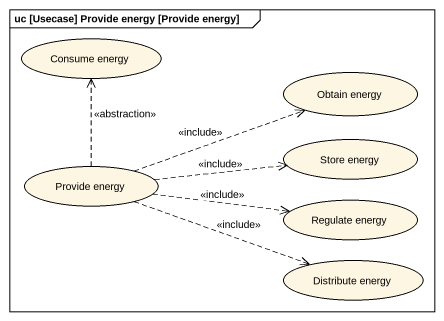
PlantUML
@startuml
mainframe uc [Usecase] Provide energy [Provide energy]
usecase "Consume energy" as Consume_energy
usecase "Obtain energy" as Obtain_energy
usecase "Provide energy" as Provide_energy
usecase "Store energy" as Store_energy
usecase "Regulate energy" as Regulate_energy
usecase "Distribute energy" as Distribute_energy
Provide_energy .up.> Consume_energy : <<abstraction>>
Provide_energy .right.> Obtain_energy : <<include>>
Provide_energy .right.> Store_energy : <<include>>
Provide_energy .right.> Regulate_energy : <<include>>
Provide_energy .right.> Distribute_energy : <<include>>
@enduml
